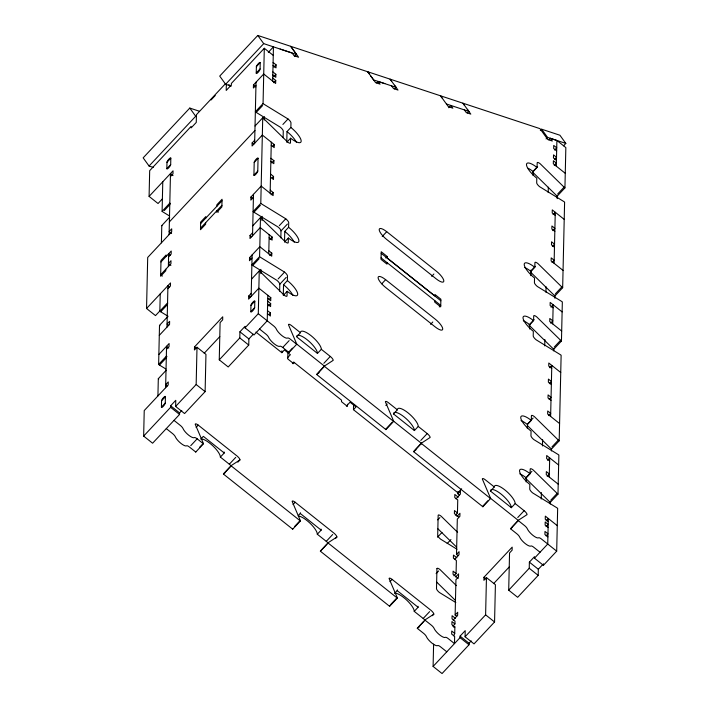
<?xml version="1.0" encoding="UTF-8"?>
<svg xmlns="http://www.w3.org/2000/svg" width="709" height="709" viewBox="0 0 709 709"><rect width="100%" height="100%" fill="white"/><g stroke="black" fill="none" stroke-linecap="round" stroke-linejoin="round"><path stroke-width="1.06" d="M181.788 410.564L179.59 412.913L179.554 414.446L152.603 443.214L143.652 436.088L144.228 410.573L168.184 384.996L168.255 381.929L165.684 384.677L167.315 385.971M159.995 310.817L155.501 315.611L146.55 308.495L147.702 257.447L171.658 231.878L171.729 228.812L169.159 231.551L171.605 233.5M162.529 198.715L158.045 203.518L149.094 196.393L149.679 170.674L191.164 126.37L191.129 127.904L196.269 122.427L196.437 114.69L225.63 83.52M157.921 395.959L158.311 378.677L166.012 370.461A3.944 1.188 43.1 0 1 166.225 370.639M165.977 369.061L159.49 365.082A3.935 1.179 43.1 0 1 158.63 364.461L159.516 325.369L167.218 317.145A3.944 1.188 43.1 0 1 167.652 317.508M168.113 316.32L160.695 311.765A3.935 1.179 43.1 0 1 159.844 311.154L160.234 293.881M161.395 242.832L161.785 225.559L169.486 217.335A3.962 1.188 43.1 0 1 169.699 217.512M169.451 215.944L162.964 211.964A3.953 1.188 43.1 0 1 162.104 211.344L162.778 181.779M161.422 407.161L161.563 400.78A2.951 0.736 -51.2 0 1 163.478 397.616A2.951 0.736 -51.2 0 1 165.427 396.659L165.268 403.049A2.951 0.727 -51.8 0 1 163.283 406.292A2.951 0.727 -51.8 0 1 161.43 407.143L165.268 403.049M166.978 162.281L166.837 168.662A2.951 0.727 -51.5 0 0 168.733 167.758A2.951 0.727 -51.5 0 0 170.683 164.559L170.825 158.178A2.951 0.727 -51.5 0 0 168.928 159.082A2.951 0.727 -51.5 0 0 166.978 162.29L170.825 158.178M165.8 269.252L165.764 270.785L160.633 276.271L160.996 260.442L166.128 254.965L166.092 256.498M165.614 387.734L166.562 346.267L168.795 348.048M166.996 327.124L167.936 285.656L169.637 287.012M168.37 266.513L168.662 253.751L170.364 255.116M169.097 234.617L170.479 173.554L173.031 175.593M143.652 436.088L170.603 407.321L170.63 405.787L175.77 400.31L175.628 406.434L184.579 413.551L205.114 391.634L205.956 354.376L197.005 347.25L194.434 349.989L194.505 346.931L222.741 316.79L222.67 319.848L220.1 322.586L219.258 359.844L228.209 366.97L248.744 345.053L248.877 338.929L253.281 334.231M175.628 406.434L196.163 384.508L197.005 347.25M205.654 222.723L205.619 224.248L200.487 229.734L200.665 222.077L205.796 216.591L205.761 218.124M216.883 206.248L216.919 204.724L222.05 199.238L221.873 206.895L216.741 212.372L216.777 210.848L218.407 212.142M226.357 83.83L226.206 90.451L231.338 84.974L231.373 83.44L264.306 48.274L273.257 55.399M219.258 359.844L239.793 337.927L239.926 331.803L245.057 326.317L245.022 327.85L253.982 334.976L267.24 320.814L267.816 295.298M251.234 293.331L248.673 296.07L248.602 299.136L258.865 288.173L270.803 297.674L270.732 300.731L267.745 298.356M268.826 250.764L271.813 253.14L271.742 256.206L259.804 246.705L249.541 257.668L249.471 260.726L252.041 257.987M252.608 232.72L250.047 235.459L249.976 238.525L260.238 227.562L272.176 237.063L272.105 240.121L269.119 237.745M270.2 190.154L273.187 192.529L273.116 195.595L261.178 186.095L250.915 197.058L250.844 200.115L253.414 197.377M254.708 140.214L252.147 142.952L252.076 146.019L262.339 135.056L274.277 144.556L274.206 147.614L271.219 145.239M272.743 78.052L275.73 80.427L275.659 83.494L263.721 73.993L253.459 84.956L253.388 88.022L255.958 85.275M250.818 311.703L250.959 305.322A2.951 0.736 -51.2 0 1 252.874 302.167A2.951 0.736 -51.2 0 1 254.823 301.201L254.664 307.6A2.951 0.727 -51.8 0 1 252.679 310.843A2.951 0.727 -51.8 0 1 250.826 311.694L254.664 307.6M251.163 296.397L252.103 254.921M252.537 235.787L253.485 194.31M253.919 175.176L254.203 162.414A2.951 0.727 -51.5 0 1 256.153 159.215A2.951 0.727 -51.5 0 1 258.058 158.302L257.766 171.064A2.951 0.727 -51.5 0 1 255.816 174.272A2.951 0.727 -51.5 0 1 253.919 175.176L257.766 171.064M254.637 143.271L256.029 82.217M245.022 327.85L258.289 313.697L259.255 270.9A3.935 1.179 43.1 0 1 260.106 271.644L284.025 295.059A3.935 1.179 43.1 0 0 287.039 295.91L287.145 291.31A13.772 4.139 43.1 0 0 297.709 294.262A13.772 4.139 43.1 0 0 287.393 280.596L287.491 275.996A3.935 1.179 43.1 0 0 284.548 272.096L260.433 257.296A3.944 1.188 43.1 0 1 259.583 256.685L260.469 217.583A3.935 1.179 43.1 0 1 261.32 218.328L285.231 241.751A3.935 1.179 43.1 0 0 288.253 242.593L288.359 238.002A13.772 4.139 43.1 0 0 298.923 240.954A13.772 4.139 43.1 0 0 288.598 227.279L288.705 222.688A3.935 1.179 43.1 0 0 285.754 218.78L261.648 203.988A3.935 1.179 43.1 0 1 260.788 203.368L262.729 117.774A3.962 1.188 43.1 0 1 263.58 118.518L287.499 141.942A3.935 1.179 43.1 0 0 290.46 143.023L290.619 138.193A13.772 4.139 43.1 0 0 301.183 141.144A13.772 4.139 43.1 0 0 290.867 127.469L290.965 122.879A3.935 1.179 43.1 0 0 288.022 118.97L263.908 104.179A3.944 1.188 43.1 0 1 263.057 103.558L264.306 48.274M260.797 273.656L260.894 269.385M262.002 220.614L262.1 216.334M264.28 119.981L264.36 116.675M268.755 253.831L269.19 234.688M270.138 193.22L271.29 142.181M272.673 81.118L273.452 46.847L268.321 52.333M267.444 310.586L270.457 312.988L270.386 316.046L267.399 313.67M267.683 301.165L270.67 303.541L270.599 306.607L267.585 304.205M270.563 174.077L273.55 176.452L273.479 179.51L270.501 177.144M270.927 158.258L273.913 160.633L273.842 163.69L270.856 161.315M272.885 71.91L275.872 74.285L275.801 77.343L272.814 74.968M273.098 62.463L276.085 64.838L276.014 67.904L273.027 65.529M279.638 291.186L279.798 284.22A3.935 1.179 43.1 0 0 276.847 280.312L252.732 265.521A3.944 1.188 43.1 0 1 251.881 264.9L259.583 256.685M280.844 237.878L281.003 230.904A3.935 1.179 43.1 0 0 278.052 227.004L253.946 212.204A3.935 1.179 43.1 0 1 253.086 211.592L260.788 203.368M283.121 137.732L283.272 131.103A3.935 1.179 43.1 0 0 280.321 127.195L256.206 112.403A3.944 1.188 43.1 0 1 255.355 111.783L263.057 103.558M255.94 332.078L281.836 352.692L281.881 350.849M287.393 280.596L283.538 284.708L283.299 295.423L287.145 291.31M284.531 241.22L284.752 231.391L288.598 227.279M286.791 141.561L287.012 131.582L290.867 127.469M287.934 352.382L287.783 358.949L293.756 363.699L293.792 362.166L341.534 400.16L341.499 401.693L347.463 406.443L347.516 404.254M461.639 488.793L457.89 492.79L353.454 409.678L353.561 405.087M387.034 262.605L386.999 264.138L381.034 259.388L381.212 251.73L387.176 256.481L387.141 258.014L434.883 296.007L434.918 294.474L440.892 299.225L440.714 306.873L434.75 302.131L434.777 300.598M471.237 640.901L469.039 643.249L469.004 644.773L442.053 673.55L433.102 666.425L433.607 644.1M436.948 568.698L436.496 588.603A3.935 1.179 43.1 0 0 439.447 592.511L455.807 602.544M453.476 635.751A2.951 0.727 -51.5 0 0 454.717 633.385L454.868 627.004L451.881 624.629L451.952 621.563L454.93 623.938L452.794 626.224M454.93 623.938L455.001 621.137L452.014 618.762L452.085 615.696L455.497 618.408M456.764 616.307L455.134 615.004L455.94 579.661L458.501 576.922L458.572 573.865L455.639 576.993M453.937 575.823L456.073 573.537L456.374 560.527L453.388 558.151L453.459 555.085L456.871 557.797M458.138 555.696L456.507 554.403L457.314 519.05L459.884 516.312L459.946 513.254L456.959 516.444M455.355 515.168L457.456 512.926L457.748 499.916L454.761 497.541L454.832 494.474L458.244 497.186M459.512 495.086L457.89 493.792L457.934 491.576M433.102 666.425L460.044 637.657L460.079 636.124L465.219 630.638L465.077 636.771L474.029 643.887L494.563 621.97L495.405 584.712L486.454 577.587L483.884 580.325L483.955 577.268L512.19 547.118L512.12 550.184L509.549 552.923L508.707 590.18L517.659 597.306L538.193 575.389L538.326 569.256L542.731 564.559M465.077 636.771L485.612 614.845L486.454 577.587M526.149 481.925L526.238 477.839L530.093 473.727L530.19 469.136A3.935 1.179 43.1 0 1 533.212 469.978L557.132 493.402A3.935 1.179 43.1 0 0 557.983 494.146L550.281 502.362A3.935 1.179 43.1 0 1 549.431 501.618L525.511 478.194L531.927 471.343M527.354 428.608L527.452 424.523L531.298 420.41L531.404 415.82A3.935 1.179 43.1 0 1 534.426 416.662L558.337 440.085A3.935 1.179 43.1 0 0 559.188 440.83L551.487 449.054A3.935 1.179 43.1 0 1 550.636 448.31L527.469 425.613M529.614 329.003L529.72 324.545M530.828 275.695L530.952 270.129M533.097 175.566L533.186 171.596L537.041 167.484L537.2 162.653A3.935 1.179 43.1 0 1 540.161 163.735L564.08 187.158A3.962 1.188 43.1 0 0 564.931 187.903L557.23 196.127A3.962 1.188 43.1 0 1 556.379 195.383L532.459 171.959L537.599 166.473M508.707 590.18L529.233 568.264L529.375 562.14L534.506 556.654L534.471 558.187L543.431 565.312L556.689 551.15L557.655 508.353A3.944 1.188 43.1 0 0 556.804 507.741L532.689 492.941A3.935 1.179 43.1 0 1 529.738 489.042L529.845 484.442A13.772 4.139 43.1 0 1 519.529 470.776A13.772 4.139 43.1 0 1 530.093 473.727M541.242 499.012L541.392 492.595M542.447 445.961L542.589 439.545M544.716 345.886L544.866 339.478M545.939 292.268L546.063 286.746M548.199 192.6L548.323 187.194M543.431 565.312L543.457 563.779M549.253 477.042L549.688 457.899L547.49 460.247M550.627 416.431L551.788 365.392L549.59 367.741M552.728 323.916L553.162 304.781L550.964 307.13M554.101 263.314L555.262 212.266L553.064 214.614M556.308 166.181L556.893 140.462L565.844 147.587L564.931 187.903M550.246 503.993L550.29 501.857M551.451 450.942L551.496 448.806M553.72 350.875L553.764 348.739M554.917 298.285L554.987 294.971M557.177 198.644L557.247 195.4M557.983 494.146L558.869 455.045A3.944 1.188 43.1 0 0 558.01 454.425L533.904 439.633A3.935 1.179 43.1 0 1 530.952 435.725L531.059 431.134A13.772 4.139 43.1 0 1 520.734 417.459A13.772 4.139 43.1 0 1 531.298 420.41M559.188 440.83L561.129 355.236A3.944 1.188 43.1 0 0 560.278 354.624L536.164 339.824A3.935 1.179 43.1 0 1 533.221 335.915L533.319 331.325A13.772 4.139 43.1 0 1 523.003 317.659A13.772 4.139 43.1 0 1 533.567 320.61L533.726 315.771A3.935 1.179 43.1 0 1 536.686 316.861L560.606 340.276A3.953 1.188 43.1 0 0 561.457 341.02L553.756 349.245A3.953 1.188 43.1 0 1 552.905 348.5L528.985 325.077L534.125 319.599M561.457 341.02L562.343 301.928A3.944 1.188 43.1 0 0 561.484 301.307L537.378 286.516A3.935 1.179 43.1 0 1 534.426 282.607L534.533 278.017A13.772 4.139 43.1 0 1 524.208 264.342A13.772 4.139 43.1 0 1 534.772 267.293L534.932 262.463A3.935 1.179 43.1 0 1 537.901 263.544L561.812 286.968A3.953 1.188 43.1 0 0 562.662 287.712L554.97 295.928A3.953 1.188 43.1 0 1 554.11 295.183L530.944 272.495M562.662 287.712L564.603 202.118A3.944 1.188 43.1 0 0 563.752 201.498L539.638 186.706A3.935 1.179 43.1 0 1 536.695 182.798L536.793 178.207A13.772 4.139 43.1 0 1 526.477 164.532A13.772 4.139 43.1 0 1 537.041 167.484M199.318 111.216L189.782 108.069L143.156 157.85L149.067 166.021L153.233 167.404M548.908 139.824L550.326 138.299L552.302 141.02L547.818 139.54L539.939 128.639L257.792 35.45L219.719 76.093L225.63 84.274L231.196 86.117M149.067 166.021L195.693 116.241L189.782 108.069M211.06 99.987L215.226 95.538M225.63 84.274L263.704 43.63L292.126 53.015L294.093 55.745L298.578 57.225L290.69 46.315L296.566 54.487L294.643 56.543M256.233 73.009L260.088 68.897M166.828 168.662L170.683 164.55M149.094 196.393L173.049 170.816L172.978 173.882L170.408 176.621M273.949 67.125L276.085 64.838M273.727 76.572L275.872 74.285M273.594 82.714L275.73 80.427M162.104 211.344L169.805 203.128A3.953 1.188 43.1 0 0 170.452 203.598M164.249 210.591L169.947 204.502M256.206 112.403L262.622 105.552M255.036 125.998L262.729 117.774M169.398 221.873L254.93 130.518M282.891 124.456L288.022 118.97M160.961 261.976L171.223 251.013L171.153 254.079L168.591 256.818M254.203 162.414L258.058 158.302M272.876 146.045L274.277 144.556M200.629 223.61L222.014 200.771M200.523 228.201L221.908 205.362M286.773 142.305L290.619 138.193M271.813 162.875L273.913 160.633M146.55 308.495L170.497 282.918L170.435 285.975L167.865 288.714M272.15 177.95L273.55 176.452M159.844 311.154L167.546 302.929A3.935 1.179 43.1 0 0 167.758 303.097M160.695 311.765L167.111 304.914M253.946 212.204L260.363 205.353M271.086 194.771L273.187 192.529M376.683 82.935L378.11 81.42L396.039 87.34L394.567 88.9M252.767 225.808L260.469 217.583M159.295 335.348L169.557 324.385L169.628 321.319L167.067 324.066L168.689 325.36M279.337 225.63L285.754 218.78M158.86 354.482L169.123 343.528L169.052 346.586L166.491 349.324M270.04 239.35L272.176 237.063M281.003 230.904L287.42 224.062M158.63 364.461L166.331 356.246A3.935 1.179 43.1 0 0 166.978 356.724M159.49 365.082L165.906 358.231M252.732 265.521L259.148 258.67M269.668 255.426L271.813 253.14M284.504 242.106L288.359 238.002M251.553 279.116L259.255 270.9M204.201 353.259L219.808 336.598M161.563 400.78L165.419 396.668M250.959 305.322L254.815 301.219M278.132 278.947L284.548 272.096M279.798 284.22L286.214 277.37M269.376 299.198L270.803 297.674M448.762 107.741L450.897 105.455L452.874 108.185L448.389 106.704L440.502 95.795L441.982 97.842M268.525 305.827L270.67 303.541M269.172 314.353L270.457 312.988M467.355 112.944L468.826 111.375L467.346 109.328M196.101 427.412L198.236 425.125L237.028 455.993A3.935 1.179 43.1 0 1 239.979 459.902L237.843 462.179M382.231 236.496L386.724 231.701L436.46 271.272A9.837 2.951 43.1 0 1 443.834 281.039A9.837 2.951 43.1 0 1 436.283 278.929L386.556 239.358A9.837 2.951 43.1 0 1 379.182 229.592A9.837 2.951 43.1 0 1 386.724 231.701M190.748 445.669L197.164 438.818L203.456 443.825L195.755 452.05L189.463 447.042A3.935 1.179 43.1 0 0 186.627 445.819A7.87 2.366 43.1 0 1 180.955 443.391A7.87 2.366 43.1 0 1 175.371 436.868A3.935 1.179 43.1 0 0 172.588 433.607L166.287 428.599M259.538 329.038L265.831 334.045A3.935 1.179 43.1 0 1 268.622 337.307A7.87 2.366 43.1 0 0 274.206 343.83A7.87 2.366 43.1 0 0 279.878 346.258A3.935 1.179 43.1 0 1 282.714 347.481L289.13 340.63M200.771 439.101L203.341 436.354L224.23 452.98L220.375 457.092L229.326 464.218A3.935 1.179 43.1 0 1 231.426 466.345M300.439 332.689L296.584 336.793L317.472 353.419L321.328 349.307A13.772 4.139 43.1 0 0 311.003 335.641A13.772 4.139 43.1 0 0 300.439 332.689L291.488 325.564A3.935 1.179 43.1 0 0 288.466 324.722L296.592 343.732A3.935 1.179 43.1 0 1 296.708 344.264L289.006 352.488L282.714 347.481M281.836 352.692L284.406 349.945L290.371 354.695L287.437 357.832M199.495 447.406L202.056 444.658M292.454 348.146L288.891 351.948A3.935 1.179 43.1 0 1 289.006 352.488M385.776 257.97L387.176 256.481M292.392 363.664L293.792 362.166M381.788 283.786L385.634 279.674L435.37 319.254A9.837 2.951 43.1 0 1 442.744 329.02A9.837 2.951 43.1 0 1 435.193 326.911L385.466 287.331A9.837 2.951 43.1 0 1 378.092 277.565A9.837 2.951 43.1 0 1 385.634 279.674M540.329 130.562L541.614 129.189L559.915 135.233L565.826 143.413L563.584 145.806M229.326 464.218L235.743 457.367M323.862 363.283L330.279 356.432L321.328 349.307M335.481 538.556L336.908 537.032A3.935 1.179 43.1 0 0 333.957 533.133L295.166 502.256A3.935 1.179 43.1 0 0 292.152 501.414L300.27 520.424A3.935 1.179 43.1 0 1 300.386 520.964L292.693 529.18L223.459 474.091A3.935 1.179 43.1 0 1 223.592 473.754L230.008 466.903M318.128 372.819L324.545 365.968L333.221 360.34A3.935 1.179 43.1 0 0 330.279 356.432M223.459 474.091L231.161 465.875A3.935 1.179 43.1 0 1 231.294 465.529L239.979 459.902M415.057 449.958L421.474 443.107L430.159 437.471A3.935 1.179 43.1 0 0 427.208 433.571L418.257 426.446A13.772 4.139 43.1 0 0 407.932 412.771A13.772 4.139 43.1 0 0 397.368 409.82L388.417 402.694A3.935 1.179 43.1 0 0 385.395 401.852L393.522 420.862A3.935 1.179 43.1 0 1 393.637 421.403L385.935 429.619L316.71 374.529L324.403 366.314A3.935 1.179 43.1 0 1 324.545 365.968M546.063 138.937L547.525 137.369L556.671 140.391M431.692 276.368L433.89 274.011M554.624 150.051L556.725 147.809L553.738 145.434L553.676 148.5L556.654 150.875M554.589 159.303L556.512 157.247L553.525 154.881L553.454 157.939L556.441 160.314M554.243 165.401L556.379 163.123L553.392 160.748L553.321 163.806L565.259 173.306M346.382 406.106L350.051 402.189L356.015 406.939L353.454 409.678M439.261 306.935L440.732 305.366L381.052 257.872M430.602 324.341L432.8 321.992M557.664 194.009L564.08 187.158M293.03 504.542L295.166 502.256M385.847 405.442L387.132 404.068M552.763 230.629L554.899 228.351L551.912 225.976L551.841 229.034L554.828 231.409M298.347 515.549L300.27 513.493A13.772 4.139 43.1 0 1 300.43 512.722M418.257 426.446L414.402 430.558L393.513 413.932L397.368 409.82M552.373 246.484L554.535 244.171L551.558 241.796L551.487 244.853L554.473 247.228M530.837 271.077L535.33 266.283M534.772 267.293L530.926 271.405A13.772 4.139 43.1 0 0 524.483 267.435M294.572 526.512L300.27 520.424M392.237 422.236L385.82 429.087A3.935 1.179 43.1 0 1 385.935 429.619M552.036 262.534L554.172 260.247L551.194 257.872L551.123 260.939L563.061 270.43M328.364 543.475A3.935 1.179 43.1 0 0 326.264 541.348L317.304 534.223L321.159 530.119A13.772 4.139 43.1 0 0 321.035 529.118M555.395 293.818L561.812 286.968M326.264 541.348L332.681 534.497M420.791 440.422L427.208 433.571M533.567 320.61L529.712 324.722A13.772 4.139 43.1 0 0 523.277 320.743M326.938 544.042L320.521 550.893A3.935 1.179 43.1 0 0 320.388 551.23L389.622 606.319L397.315 598.095A3.935 1.179 43.1 0 0 397.208 597.563L389.081 578.553A3.935 1.179 43.1 0 1 392.095 579.395L430.886 610.263A3.935 1.179 43.1 0 1 433.837 614.171L432.41 615.696M320.388 551.23L328.09 543.005A3.935 1.179 43.1 0 1 328.223 542.669L336.908 537.032M511.987 527.088L518.403 520.238L527.088 514.61A3.935 1.179 43.1 0 0 524.137 510.702L515.186 503.576A13.772 4.139 43.1 0 0 504.861 489.91A13.772 4.139 43.1 0 0 494.297 486.959L485.346 479.833A3.935 1.179 43.1 0 0 482.324 478.992L490.451 498.002A3.935 1.179 43.1 0 1 490.566 498.533L482.864 506.758L413.639 451.668L421.341 443.444A3.935 1.179 43.1 0 1 421.474 443.107M550.663 323.144L552.798 320.858L549.812 318.483L549.75 321.549L561.679 331.041M554.19 347.126L560.606 340.276M549.324 383.711L551.425 381.469L548.438 379.093L548.367 382.151L551.354 384.526M457.89 493.792L460.451 491.045L460.38 494.111L455.984 498.808M549.138 399.344L551.061 397.288L548.084 394.913L548.013 397.979L550.999 400.355M437.754 519.883L439.89 517.597M527.434 424.124L533.141 418.035M389.959 581.681L392.095 579.395M548.598 415.607L550.698 413.365L547.711 410.99L547.649 414.056L559.578 423.557M437.497 537.227L441.982 532.432M394.629 593.371L397.2 590.624A13.772 4.139 43.1 0 1 397.359 589.861M515.186 503.576L511.34 507.688L490.451 491.062L494.297 486.959M447.193 543.555L450.933 539.558M390.792 604.414L397.208 597.563M487.881 500.74L482.749 506.217A3.935 1.179 43.1 0 1 482.864 506.758M551.921 446.936L558.337 440.085M436.115 573.652L438.685 570.913M456.507 554.403L459.077 551.655L459.007 554.722L454.611 559.419M424.815 620.029A3.935 1.179 43.1 0 0 423.193 618.487L414.242 611.362L418.088 607.25A13.772 4.139 43.1 0 0 417.964 606.257M547.188 476.262L549.324 473.975L546.338 471.6L546.267 474.667L558.205 484.167M423.193 618.487L429.61 611.637M517.721 517.552L524.137 510.702M446.785 651.81L440.493 646.803A3.935 1.179 43.1 0 0 437.657 645.589A7.87 2.366 43.1 0 1 431.985 643.152A7.87 2.366 43.1 0 1 426.401 636.629A3.935 1.179 43.1 0 0 423.619 633.367L417.317 628.36A3.926 1.179 43.1 0 1 417.459 628.023L423.876 621.173M417.317 628.36L425.019 620.145A3.926 1.179 43.1 0 1 425.152 619.799L433.837 614.171M540.036 552.249L533.744 547.242A3.935 1.179 43.1 0 0 530.908 546.027A7.87 2.366 43.1 0 1 525.236 543.59A7.87 2.366 43.1 0 1 519.653 537.067A3.935 1.179 43.1 0 0 516.861 533.806L510.569 528.799L518.27 520.583A3.926 1.179 43.1 0 1 518.403 520.238M550.716 500.253L557.132 493.402M455.134 615.004L457.704 612.266L457.633 615.332L453.14 620.127M546.116 520.858L548.314 518.509L547.738 544.033L534.471 558.187M546.045 526.663L548.181 524.376L545.194 522.001L545.124 525.068L548.137 527.461M493.65 583.596L509.257 566.934M546.072 535.898L547.995 533.842L544.982 531.449L544.911 534.506L547.897 536.881M319.015 372.783L316.843 374.192A3.935 1.179 43.1 0 0 316.71 374.529M223.592 473.754L225.045 472.814M415.944 449.923L413.772 451.332A3.935 1.179 43.1 0 0 413.639 451.668M512.146 527.523L510.702 528.462A3.926 1.179 43.1 0 0 510.569 528.799M417.459 628.023L419.631 626.614M565.826 143.413L550.326 138.299M446.413 103.975L468.826 111.375M280.135 49.054L296.566 54.487M384.827 83.635L373.625 79.931L370.674 75.845M457.013 549.236L440.652 539.194A3.935 1.179 43.1 0 1 437.701 535.286L438.153 515.381A3.935 1.179 43.1 0 1 441.175 516.223L457.615 532.326M564.213 219.391L552.276 209.891L552.214 212.957L555.191 215.332M562.113 311.907L550.184 302.406L550.113 305.464L553.091 307.839M253.459 84.956L255.905 86.897M228.821 84.663L230.452 85.957M560.739 372.517L548.801 363.017L548.731 366.074L551.717 368.45M252.147 142.952L253.804 144.273M381.158 253.281L440.838 300.776M250.915 197.058L252.572 198.378M558.639 465.024L546.701 455.524L546.639 458.59L549.617 460.965M250.047 235.459L251.668 236.762M249.541 257.668L251.172 258.962M557.265 525.635L545.327 516.134L545.256 519.201L548.243 521.576M248.673 296.07L250.295 297.363M295.857 343.386L322.577 364.656A3.935 1.179 43.1 0 1 324.208 366.198M392.786 420.526L419.506 441.787A3.935 1.179 43.1 0 1 421.607 443.914M489.715 497.656L516.436 518.926A3.935 1.179 43.1 0 1 518.066 520.468M258.289 313.697L273.532 325.83A3.935 1.179 43.1 0 1 276.324 329.082A7.87 2.366 43.1 0 0 281.898 335.605A7.87 2.366 43.1 0 0 287.57 338.042A3.935 1.179 43.1 0 1 290.415 339.257L296.708 344.264M324.403 366.314L393.637 421.403M421.341 443.444L490.566 498.533M518.27 520.583L524.563 525.591A3.935 1.179 43.1 0 1 527.354 528.852A7.87 2.366 43.1 0 0 532.929 535.366A7.87 2.366 43.1 0 0 538.601 537.803A3.935 1.179 43.1 0 1 541.446 539.017L556.689 551.15M170.878 265.396L168.441 263.456L171.002 260.717L170.931 263.775L160.668 274.738L162.379 276.093M239.926 331.803L248.877 338.929M529.375 562.14L538.326 569.256M239.793 337.927L248.744 345.053M529.233 568.264L538.193 575.389M457.456 512.926L454.469 510.551L454.398 513.617L458.661 517.012M194.505 346.931L196.136 348.225M483.955 577.268L486.401 579.209M456.073 573.537L453.095 571.162L453.024 574.228L458.244 578.384M196.163 384.508L205.114 391.634M485.612 614.845L494.563 621.97M170.63 405.787L179.59 412.913M460.079 636.124L469.039 643.249M170.603 407.321L179.554 414.446M454.717 633.385L451.73 631.01L451.668 634.068L454.646 636.443L454.487 643.595L448.194 638.587A3.935 1.179 43.1 0 0 445.358 637.364A7.87 2.366 43.1 0 1 439.686 634.927A7.87 2.366 43.1 0 1 434.103 628.413A3.935 1.179 43.1 0 0 431.311 625.152L425.019 620.145M460.044 637.657L469.004 644.773M300.27 513.493L321.159 530.119M397.2 590.624L418.088 607.25M173.989 420.375L180.281 425.391A3.935 1.179 43.1 0 1 183.073 428.644A7.87 2.366 43.1 0 0 188.656 435.166A7.87 2.366 43.1 0 0 194.328 437.604A3.935 1.179 43.1 0 1 197.164 438.818M231.161 465.875L300.386 520.964M328.09 543.005L397.315 598.095M437.958 528.834L456.64 547.135M456.41 585.643L439.97 569.54A3.935 1.179 43.1 0 0 436.948 568.698M436.753 582.151L455.435 600.452M541.614 129.189L547.525 137.369M464.395 105.242L462.915 103.195L470.794 114.105L466.318 112.625L464.342 109.895M391.598 81.207L390.118 79.16L398.006 90.061L393.522 88.581L391.554 85.86M394.558 85.293L396.039 87.34M378.11 81.42L380.077 84.141L375.602 82.661L367.714 71.76L369.194 73.798M257.792 35.45L263.704 43.63M161.785 225.559A3.962 1.188 43.1 0 1 161.998 225.737M203.456 443.825A3.935 1.179 43.1 0 0 203.341 443.293L195.214 424.283A3.935 1.179 43.1 0 1 198.236 425.125M195.64 451.509A3.935 1.179 43.1 0 1 195.755 452.05M201.321 438.889A13.772 4.139 43.1 0 1 213.081 446.067A13.772 4.139 43.1 0 1 220.375 457.092M224.106 451.988A13.772 4.139 43.1 0 1 224.23 452.98M292.578 528.648A3.935 1.179 43.1 0 1 292.693 529.18M298.25 516.028A13.772 4.139 43.1 0 1 310.01 523.198A13.772 4.139 43.1 0 1 317.304 534.223M389.507 605.778A3.935 1.179 43.1 0 1 389.622 606.319M395.179 593.158A13.772 4.139 43.1 0 1 406.939 600.337A13.772 4.139 43.1 0 1 414.242 611.362M453.671 627.235A2.951 0.727 -51.5 0 1 454.868 627.004M158.311 378.677A3.944 1.188 43.1 0 1 158.745 379.04M159.516 325.369A3.944 1.188 43.1 0 1 159.95 325.723M287.012 131.582A13.772 4.139 43.1 0 1 296.504 142.403M528.205 168.29A13.772 4.139 43.1 0 1 533.186 171.596M296.752 336.031A13.772 4.139 43.1 0 1 308.016 340.453A13.772 4.139 43.1 0 1 317.472 353.419M393.513 413.932A13.772 4.139 43.1 0 1 404.086 416.883A13.772 4.139 43.1 0 1 414.402 430.549M490.451 491.062A13.772 4.139 43.1 0 1 490.61 490.3M491.053 489.777A13.772 4.139 43.1 0 1 502.734 495.458A13.772 4.139 43.1 0 1 511.331 507.688M284.752 231.391A13.772 4.139 43.1 0 1 294.244 242.212M283.538 284.708A13.772 4.139 43.1 0 1 293.03 295.52M519.803 473.86A13.772 4.139 43.1 0 1 526.238 477.839M521.009 420.552A13.772 4.139 43.1 0 1 527.452 424.523M256.374 66.832A2.951 0.727 -51.5 0 1 258.324 63.633A2.951 0.727 -51.5 0 1 260.23 62.729M256.383 66.628L256.233 73.213A2.951 0.727 -51.5 0 0 258.129 72.309A2.951 0.727 -51.5 0 0 260.079 69.101L260.23 62.516L256.383 66.628"/></g></svg>
